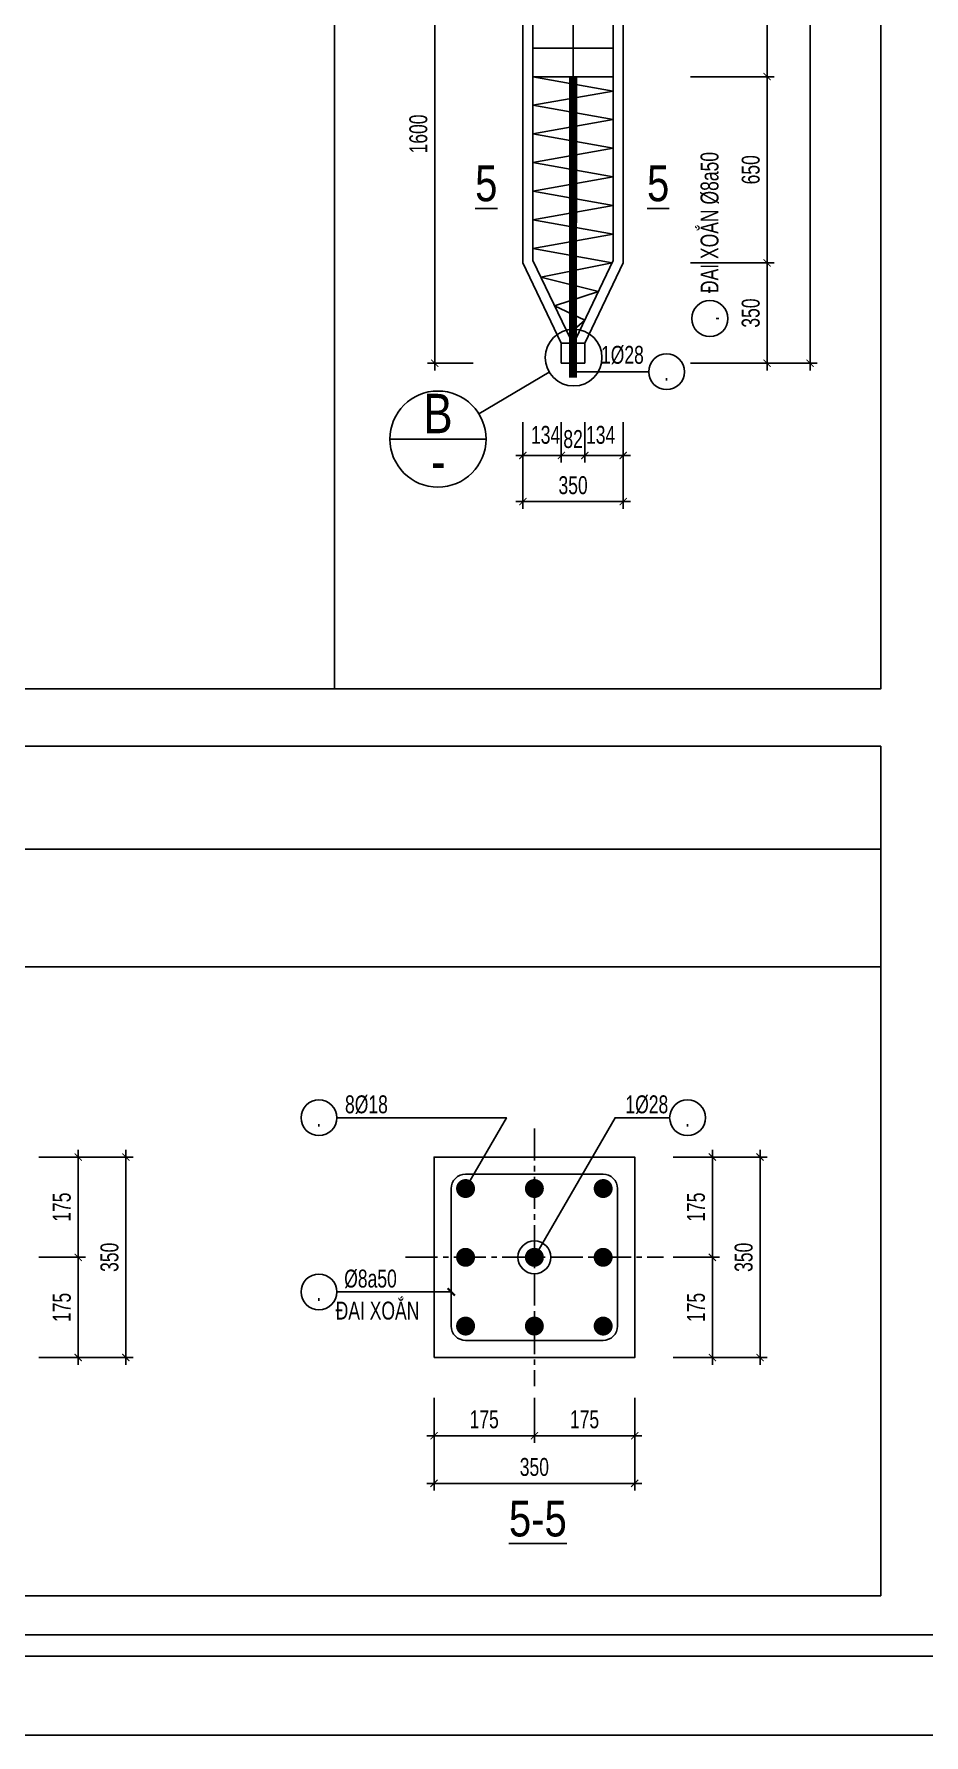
# Model space of a CAD drawing. Extents: x -24357 to 91799, y -17201 to -2351.
# Drawn here: x 57457 to 60561, y -17201 to -11265 of the extents above; entities that cross this region are included whole.
import ezdxf
from ezdxf.enums import TextEntityAlignment as Align

# ---------------------------------------------------------------- set-up
doc = ezdxf.new("R2010")
doc.units = 0
doc.header["$LTSCALE"] = 500
doc.header["$MEASUREMENT"] = 0
doc.header["$PDMODE"] = 3
doc.linetypes.add('CENTER2', pattern=[1.125, 0.75, -0.125, 0.125, -0.125])
doc.layers.get('0').update_dxf_attribs({"linetype": 'CONTINUOUS'})
doc.layers.get('DEFPOINTS').update_dxf_attribs({"linetype": 'CONTINUOUS'})
for name, color, linetype in [('CDC-KHUNGTEN', 7, 'CONTINUOUS'), ('CDC.01.AXIS', 160, 'CENTER2'), ('CDC.02.DIM', 1, 'CONTINUOUS'), ('CDC.03.BORDER', 3, 'CONTINUOUS'), ('CDC.05.STEEL', 4, 'CONTINUOUS'), ('CDC.06.TEXT', 2, 'CONTINUOUS'), ('CDC.10.HATCH', 251, 'CONTINUOUS'), ('CDC.11.NOTE', 8, 'CONTINUOUS')]:
    doc.layers.add(name, color=color, linetype=linetype)
doc.styles.add('ARIAL', font='arial.ttf', dxfattribs={"width": 0.7})
doc.dimstyles.new('DIM25', dxfattribs={"dimscale": 25, "dimtxt": 2.5, "dimasz": 1, "dimexe": 1, "dimexo": 0, "dimgap": 1, "dimtad": 1, "dimdec": 0, "dimzin": 0, "dimdsep": 46, "dimtxsty": 'ARIAL', "dimblk": 'ARCHTICK', "dimcen": 0, "dimdle": 1, "dimclrd": 1, "dimclre": 1, "dimclrt": 2, "dimadec": 0, "dimazin": 0, "dimtfac": 1, "dimtdec": 0, "dimtix": 1, "dimtmove": 2, "dimatfit": 3, "dimldrblk": 'ARCHTICK', "dimfxl": 1, "dimtolj": 1, "dimtzin": 0, "dimarcsym": 0})
doc.dimstyles.new('DIM25X0.5', dxfattribs={"dimscale": 25, "dimtxt": 2.5, "dimasz": 1, "dimexe": 1, "dimexo": 0, "dimgap": 1, "dimtad": 1, "dimdec": 0, "dimlfac": 0.5, "dimzin": 0, "dimdsep": 46, "dimtxsty": 'ARIAL', "dimblk": 'ARCHTICK', "dimcen": 0, "dimdle": 1, "dimclrd": 1, "dimclre": 1, "dimclrt": 2, "dimadec": 0, "dimazin": 0, "dimtfac": 1, "dimtdec": 0, "dimtix": 1, "dimtmove": 2, "dimatfit": 3, "dimldrblk": 'ARCHTICK', "dimfxl": 1, "dimtolj": 1, "dimtzin": 0, "dimarcsym": 0})

# ---------------------------------------------------------------- blocks, each defined once
blk = doc.blocks.new('_ArchTick')
at = {"color": 0, "linetype": 'ByBlock', "const_width": 0.15}
blk.add_lwpolyline([(-0.5, -0.5), (0.5, 0.5)], dxfattribs=at)
blk = doc.blocks.new('*D255')
at = {"layer": 'CDC.02.DIM', "color": 1, "lineweight": -2, "transparency": 16777216}
for p, q in [((60013.9, -12089.2), (60013.9, -11389.2)), ((59746.6, -11414.2), (60038.9, -11414.2)), ((59746.6, -12064.2), (60038.9, -12064.2))]:
    blk.add_line(p, q, dxfattribs=at)
at = {"layer": 'DEFPOINTS', "color": 0, "transparency": 16777216}
for p in [(59746.6, -11414.2), (60013.9, -11414.2), (59746.6, -12064.2)]:
    blk.add_point(p, dxfattribs=at)
at = {"layer": 'CDC.02.DIM', "color": 1, "lineweight": -2, "transparency": 16777216, "xscale": 25, "yscale": 25, "zscale": 25}
for p, rotation in [((60013.9, -11414.2), 90), ((60013.9, -12064.2), 270)]:
    blk.add_blockref('_ArchTick', p, dxfattribs=dict(at, rotation=rotation))
at = {"layer": 'CDC.02.DIM', "color": 2, "transparency": 16777216, "insert": (59957, -11739.2), "char_height": 62.5, "attachment_point": 5, "rotation": 90, "style": 'ARIAL'}
blk.add_mtext('\\A1;650', dxfattribs=at)
blk = doc.blocks.new('*D256')
at = {"layer": 'CDC.02.DIM', "color": 1, "lineweight": -2, "transparency": 16777216}
for p, q in [((59746.6, -10414.2), (60038.9, -10414.2)), ((60013.9, -11439.2), (60013.9, -10389.2)), ((59746.6, -11414.2), (60038.9, -11414.2))]:
    blk.add_line(p, q, dxfattribs=at)
at = {"layer": 'DEFPOINTS', "color": 0, "transparency": 16777216}
for p in [(59746.6, -10414.2), (60013.9, -10414.2), (59746.6, -11414.2)]:
    blk.add_point(p, dxfattribs=at)
at = {"layer": 'CDC.02.DIM', "color": 1, "lineweight": -2, "transparency": 16777216, "xscale": 25, "yscale": 25, "zscale": 25}
for p, rotation in [((60013.9, -10414.2), 90), ((60013.9, -11414.2), 270)]:
    blk.add_blockref('_ArchTick', p, dxfattribs=dict(at, rotation=rotation))
at = {"layer": 'CDC.02.DIM', "color": 2, "transparency": 16777216, "insert": (59957, -10914.2), "char_height": 62.5, "attachment_point": 5, "rotation": 90, "style": 'ARIAL'}
blk.add_mtext('\\A1;1000', dxfattribs=at)
blk = doc.blocks.new('*D258')
at = {"layer": 'CDC.02.DIM', "color": 1, "lineweight": -2, "transparency": 16777216}
for p, q in [((60163.8, -4389.2), (60163.8, -12439.2)), ((59746.6, -4414.2), (60188.8, -4414.2)), ((59746.6, -12414.2), (60188.8, -12414.2))]:
    blk.add_line(p, q, dxfattribs=at)
at = {"layer": 'DEFPOINTS', "color": 0, "transparency": 16777216}
for p in [(59746.6, -4414.2), (59746.6, -12414.2), (60163.8, -12414.2)]:
    blk.add_point(p, dxfattribs=at)
at = {"layer": 'CDC.02.DIM', "color": 1, "lineweight": -2, "transparency": 16777216, "xscale": 25, "yscale": 25, "zscale": 25}
for p, rotation in [((60163.8, -4414.2), 90), ((60163.8, -12414.2), 270)]:
    blk.add_blockref('_ArchTick', p, dxfattribs=dict(at, rotation=rotation))
at = {"layer": 'CDC.02.DIM', "color": 2, "transparency": 16777216, "insert": (60106.9, -8414.2), "char_height": 62.5, "attachment_point": 5, "rotation": 90, "style": 'ARIAL'}
blk.add_mtext('\\A1;8000', dxfattribs=at)
blk = doc.blocks.new('*D261')
at = {"layer": 'CDC.02.DIM', "color": 1, "lineweight": -2, "transparency": 16777216}
for p, q in [((58854.5, -10789.2), (58854.5, -12439.2)), ((58988.8, -10814.2), (58829.5, -10814.2)), ((58988.8, -12414.2), (58829.5, -12414.2))]:
    blk.add_line(p, q, dxfattribs=at)
at = {"layer": 'DEFPOINTS', "color": 0, "transparency": 16777216}
for p in [(58988.8, -10814.2), (58854.5, -12414.2), (58988.8, -12414.2)]:
    blk.add_point(p, dxfattribs=at)
at = {"layer": 'CDC.02.DIM', "color": 1, "lineweight": -2, "transparency": 16777216, "xscale": 25, "yscale": 25, "zscale": 25}
for p, rotation in [((58854.5, -10814.2), 90), ((58854.5, -12414.2), 270)]:
    blk.add_blockref('_ArchTick', p, dxfattribs=dict(at, rotation=rotation))
at = {"layer": 'CDC.02.DIM', "color": 2, "transparency": 16777216, "insert": (58797.6, -11614.2), "char_height": 62.5, "attachment_point": 5, "rotation": 90, "style": 'ARIAL'}
blk.add_mtext('\\A1;1600', dxfattribs=at)
blk = doc.blocks.new('*D262')
at = {"layer": 'CDC.02.DIM', "color": 1, "lineweight": -2, "transparency": 16777216}
for p, q in [((59296.1, -12620.3), (59296.1, -12761.1)), ((59378.1, -12620.3), (59378.1, -12761.1)), ((59296.1, -12736.1), (59271.1, -12736.1)), ((59296.1, -12736.1), (59378.1, -12736.1)), ((59378.1, -12736.1), (59403.1, -12736.1))]:
    blk.add_line(p, q, dxfattribs=at)
at = {"layer": 'DEFPOINTS', "color": 0, "transparency": 16777216}
for p in [(59296.1, -12620.3), (59378.1, -12620.3), (59378.1, -12736.1)]:
    blk.add_point(p, dxfattribs=at)
at = {"layer": 'CDC.02.DIM', "color": 1, "lineweight": -2, "transparency": 16777216, "xscale": 25, "yscale": 25, "zscale": 25}
blk.add_blockref('_ArchTick', (59296.1, -12736.1), dxfattribs=at)
at = {"layer": 'CDC.02.DIM', "color": 1, "lineweight": -2, "transparency": 16777216, "xscale": 25, "yscale": 25, "zscale": 25, "rotation": 180}
blk.add_blockref('_ArchTick', (59378.1, -12736.1), dxfattribs=at)
at = {"layer": 'CDC.02.DIM', "color": 2, "transparency": 16777216, "insert": (59337.1, -12679.2), "char_height": 62.5, "attachment_point": 5, "style": 'ARIAL'}
blk.add_mtext('\\A1;82', dxfattribs=at)
blk = doc.blocks.new('*D263')
at = {"layer": 'CDC.02.DIM', "color": 1, "lineweight": -2, "transparency": 16777216}
for p, q in [((59162.1, -12620.3), (59162.1, -12922.3)), ((59512.1, -12620.3), (59512.1, -12922.3)), ((59137.1, -12897.3), (59537.1, -12897.3))]:
    blk.add_line(p, q, dxfattribs=at)
at = {"layer": 'DEFPOINTS', "color": 0, "transparency": 16777216}
for p in [(59162.1, -12620.3), (59512.1, -12620.3), (59512.1, -12897.3)]:
    blk.add_point(p, dxfattribs=at)
at = {"layer": 'CDC.02.DIM', "color": 1, "lineweight": -2, "transparency": 16777216, "xscale": 25, "yscale": 25, "zscale": 25, "rotation": 180}
blk.add_blockref('_ArchTick', (59162.1, -12897.3), dxfattribs=at)
at = {"layer": 'CDC.02.DIM', "color": 1, "lineweight": -2, "transparency": 16777216, "xscale": 25, "yscale": 25, "zscale": 25}
blk.add_blockref('_ArchTick', (59512.1, -12897.3), dxfattribs=at)
at = {"layer": 'CDC.02.DIM', "color": 2, "transparency": 16777216, "insert": (59337.1, -12840.3), "char_height": 62.5, "attachment_point": 5, "style": 'ARIAL'}
blk.add_mtext('\\A1;350', dxfattribs=at)
blk = doc.blocks.new('*D264')
at = {"layer": 'CDC.02.DIM', "color": 1, "lineweight": -2, "transparency": 16777216}
for p, q in [((59378.1, -12620.3), (59378.1, -12761.1)), ((59512.1, -12620.3), (59512.1, -12761.1)), ((59353.1, -12736.1), (59537.1, -12736.1))]:
    blk.add_line(p, q, dxfattribs=at)
at = {"layer": 'DEFPOINTS', "color": 0, "transparency": 16777216}
for p in [(59378.1, -12620.3), (59512.1, -12620.3), (59512.1, -12736.1)]:
    blk.add_point(p, dxfattribs=at)
at = {"layer": 'CDC.02.DIM', "color": 1, "lineweight": -2, "transparency": 16777216, "xscale": 25, "yscale": 25, "zscale": 25, "rotation": 180}
blk.add_blockref('_ArchTick', (59378.1, -12736.1), dxfattribs=at)
at = {"layer": 'CDC.02.DIM', "color": 1, "lineweight": -2, "transparency": 16777216, "xscale": 25, "yscale": 25, "zscale": 25}
blk.add_blockref('_ArchTick', (59512.1, -12736.1), dxfattribs=at)
at = {"layer": 'CDC.02.DIM', "color": 2, "transparency": 16777216, "insert": (59433.1, -12664.6), "char_height": 62.5, "attachment_point": 5, "style": 'ARIAL'}
blk.add_mtext('\\A1;134', dxfattribs=at)
blk = doc.blocks.new('*D265')
at = {"layer": 'CDC.02.DIM', "color": 1, "lineweight": -2, "transparency": 16777216}
for p, q in [((59162.1, -12620.3), (59162.1, -12761.1)), ((59296.1, -12620.3), (59296.1, -12761.1)), ((59321.1, -12736.1), (59137.1, -12736.1))]:
    blk.add_line(p, q, dxfattribs=at)
at = {"layer": 'DEFPOINTS', "color": 0, "transparency": 16777216}
for p in [(59162.1, -12620.3), (59296.1, -12620.3), (59162.1, -12736.1)]:
    blk.add_point(p, dxfattribs=at)
at = {"layer": 'CDC.02.DIM', "color": 1, "lineweight": -2, "transparency": 16777216, "xscale": 25, "yscale": 25, "zscale": 25, "rotation": 180}
blk.add_blockref('_ArchTick', (59162.1, -12736.1), dxfattribs=at)
at = {"layer": 'CDC.02.DIM', "color": 1, "lineweight": -2, "transparency": 16777216, "xscale": 25, "yscale": 25, "zscale": 25}
blk.add_blockref('_ArchTick', (59296.1, -12736.1), dxfattribs=at)
at = {"layer": 'CDC.02.DIM', "color": 2, "transparency": 16777216, "insert": (59241.1, -12664.6), "char_height": 62.5, "attachment_point": 5, "style": 'ARIAL'}
blk.add_mtext('\\A1;134', dxfattribs=at)
blk = doc.blocks.new('*D266')
at = {"layer": 'CDC.02.DIM', "color": 1, "lineweight": -2, "transparency": 16777216}
for p, q in [((60013.9, -12039.2), (60013.9, -12439.2)), ((59746.6, -12064.2), (60038.9, -12064.2)), ((59746.6, -12414.2), (60038.9, -12414.2))]:
    blk.add_line(p, q, dxfattribs=at)
at = {"layer": 'DEFPOINTS', "color": 0, "transparency": 16777216}
for p in [(59746.6, -12064.2), (59746.6, -12414.2), (60013.9, -12414.2)]:
    blk.add_point(p, dxfattribs=at)
at = {"layer": 'CDC.02.DIM', "color": 1, "lineweight": -2, "transparency": 16777216, "xscale": 25, "yscale": 25, "zscale": 25}
for p, rotation in [((60013.9, -12064.2), 90), ((60013.9, -12414.2), 270)]:
    blk.add_blockref('_ArchTick', p, dxfattribs=dict(at, rotation=rotation))
at = {"layer": 'CDC.02.DIM', "color": 2, "transparency": 16777216, "insert": (59957, -12239.2), "char_height": 62.5, "attachment_point": 5, "rotation": 90, "style": 'ARIAL'}
blk.add_mtext('\\A1;350', dxfattribs=at)
blk = doc.blocks.new('KHUNG A1')
at = {"layer": 'CDC-KHUNGTEN'}
blk.add_lwpolyline([(10366.22, 712.17), (10366.22, 1278.17), (9655.22, 1278.17), (9655.22, 712.17)], close=True, dxfattribs=at)
at = {"layer": 'CDC.10.HATCH', "color": 8}
blk.add_lwpolyline([(9652.22, 709.17), (10447.22, 709.17), (10447.22, 1281.17), (9652.22, 1281.17)], close=True, dxfattribs=at)
at = {"layer": 'DEFPOINTS', "color": 1}
blk.add_lwpolyline([(9617.22, 698.17), (9617.22, 1292.17), (10458.22, 1292.17), (10458.22, 698.17), (9617.22, 698.17)], close=True, dxfattribs=at)
blk = doc.blocks.new('*D440')
at = {"layer": 'CDC.02.DIM', "color": 1, "lineweight": -2, "transparency": 16777216}
for p, q in [((57473.5, -15184.4), (57635.7, -15184.4)), ((57610.7, -15159.4), (57610.7, -15559.4)), ((57473.5, -15534.4), (57635.7, -15534.4))]:
    blk.add_line(p, q, dxfattribs=at)
at = {"layer": 'DEFPOINTS', "color": 0, "transparency": 16777216}
for p in [(57473.5, -15184.4), (57473.5, -15534.4), (57610.7, -15534.4)]:
    blk.add_point(p, dxfattribs=at)
at = {"layer": 'CDC.02.DIM', "color": 1, "lineweight": -2, "transparency": 16777216, "xscale": 25, "yscale": 25, "zscale": 25}
for p, rotation in [((57610.7, -15184.4), 90), ((57610.7, -15534.4), 270)]:
    blk.add_blockref('_ArchTick', p, dxfattribs=dict(at, rotation=rotation))
at = {"layer": 'CDC.02.DIM', "color": 2, "transparency": 16777216, "insert": (57553.8, -15359.4), "char_height": 62.5, "attachment_point": 5, "rotation": 90, "style": 'ARIAL'}
blk.add_mtext('\\A1;175', dxfattribs=at)
blk = doc.blocks.new('*D441')
at = {"layer": 'CDC.02.DIM', "color": 1, "lineweight": -2, "transparency": 16777216}
for p, q in [((57473.5, -15534.4), (57635.7, -15534.4)), ((57610.7, -15509.4), (57610.7, -15909.4)), ((57473.5, -15884.4), (57635.7, -15884.4))]:
    blk.add_line(p, q, dxfattribs=at)
at = {"layer": 'DEFPOINTS', "color": 0, "transparency": 16777216}
for p in [(57473.5, -15534.4), (57473.5, -15884.4), (57610.7, -15884.4)]:
    blk.add_point(p, dxfattribs=at)
at = {"layer": 'CDC.02.DIM', "color": 1, "lineweight": -2, "transparency": 16777216, "xscale": 25, "yscale": 25, "zscale": 25}
for p, rotation in [((57610.7, -15534.4), 90), ((57610.7, -15884.4), 270)]:
    blk.add_blockref('_ArchTick', p, dxfattribs=dict(at, rotation=rotation))
at = {"layer": 'CDC.02.DIM', "color": 2, "transparency": 16777216, "insert": (57553.8, -15709.4), "char_height": 62.5, "attachment_point": 5, "rotation": 90, "style": 'ARIAL'}
blk.add_mtext('\\A1;175', dxfattribs=at)
blk = doc.blocks.new('*D442')
at = {"layer": 'CDC.02.DIM', "color": 1, "lineweight": -2, "transparency": 16777216}
for p, q in [((57473.5, -15184.4), (57802, -15184.4)), ((57777, -15159.4), (57777, -15909.4)), ((57473.5, -15884.4), (57802, -15884.4))]:
    blk.add_line(p, q, dxfattribs=at)
at = {"layer": 'DEFPOINTS', "color": 0, "transparency": 16777216}
for p in [(57473.5, -15184.4), (57473.5, -15884.4), (57777, -15884.4)]:
    blk.add_point(p, dxfattribs=at)
at = {"layer": 'CDC.02.DIM', "color": 1, "lineweight": -2, "transparency": 16777216, "xscale": 25, "yscale": 25, "zscale": 25}
for p, rotation in [((57777, -15184.4), 90), ((57777, -15884.4), 270)]:
    blk.add_blockref('_ArchTick', p, dxfattribs=dict(at, rotation=rotation))
at = {"layer": 'CDC.02.DIM', "color": 2, "transparency": 16777216, "insert": (57720, -15534.4), "char_height": 62.5, "attachment_point": 5, "rotation": 90, "style": 'ARIAL'}
blk.add_mtext('\\A1;350', dxfattribs=at)
blk = doc.blocks.new('*D443')
at = {"layer": 'CDC.02.DIM', "color": 1, "lineweight": -2, "transparency": 16777216}
for p, q in [((59202, -16024.4), (59202, -16182.1)), ((59552, -16024.4), (59552, -16182.1)), ((59577, -16157.1), (59177, -16157.1))]:
    blk.add_line(p, q, dxfattribs=at)
at = {"layer": 'DEFPOINTS', "color": 0, "transparency": 16777216}
for p in [(59202, -16024.4), (59552, -16024.4), (59202, -16157.1)]:
    blk.add_point(p, dxfattribs=at)
at = {"layer": 'CDC.02.DIM', "color": 1, "lineweight": -2, "transparency": 16777216, "xscale": 25, "yscale": 25, "zscale": 25, "rotation": 180}
blk.add_blockref('_ArchTick', (59202, -16157.1), dxfattribs=at)
at = {"layer": 'CDC.02.DIM', "color": 1, "lineweight": -2, "transparency": 16777216, "xscale": 25, "yscale": 25, "zscale": 25}
blk.add_blockref('_ArchTick', (59552, -16157.1), dxfattribs=at)
at = {"layer": 'CDC.02.DIM', "color": 2, "transparency": 16777216, "insert": (59377, -16100.2), "char_height": 62.5, "attachment_point": 5, "style": 'ARIAL'}
blk.add_mtext('\\A1;175', dxfattribs=at)
blk = doc.blocks.new('*D444')
at = {"layer": 'CDC.02.DIM', "color": 1, "lineweight": -2, "transparency": 16777216}
for p, q in [((58852, -16024.4), (58852, -16182.1)), ((59202, -16024.4), (59202, -16182.1)), ((59227, -16157.1), (58827, -16157.1))]:
    blk.add_line(p, q, dxfattribs=at)
at = {"layer": 'DEFPOINTS', "color": 0, "transparency": 16777216}
for p in [(58852, -16024.4), (59202, -16024.4), (58852, -16157.1)]:
    blk.add_point(p, dxfattribs=at)
at = {"layer": 'CDC.02.DIM', "color": 1, "lineweight": -2, "transparency": 16777216, "xscale": 25, "yscale": 25, "zscale": 25, "rotation": 180}
blk.add_blockref('_ArchTick', (58852, -16157.1), dxfattribs=at)
at = {"layer": 'CDC.02.DIM', "color": 1, "lineweight": -2, "transparency": 16777216, "xscale": 25, "yscale": 25, "zscale": 25}
blk.add_blockref('_ArchTick', (59202, -16157.1), dxfattribs=at)
at = {"layer": 'CDC.02.DIM', "color": 2, "transparency": 16777216, "insert": (59027, -16100.2), "char_height": 62.5, "attachment_point": 5, "style": 'ARIAL'}
blk.add_mtext('\\A1;175', dxfattribs=at)
blk = doc.blocks.new('*D445')
at = {"layer": 'CDC.02.DIM', "color": 1, "lineweight": -2, "transparency": 16777216}
for p, q in [((58852, -16024.4), (58852, -16348.3)), ((59552, -16024.4), (59552, -16348.3)), ((59577, -16323.3), (58827, -16323.3))]:
    blk.add_line(p, q, dxfattribs=at)
at = {"layer": 'DEFPOINTS', "color": 0, "transparency": 16777216}
for p in [(58852, -16024.4), (59552, -16024.4), (58852, -16323.3)]:
    blk.add_point(p, dxfattribs=at)
at = {"layer": 'CDC.02.DIM', "color": 1, "lineweight": -2, "transparency": 16777216, "xscale": 25, "yscale": 25, "zscale": 25, "rotation": 180}
blk.add_blockref('_ArchTick', (58852, -16323.3), dxfattribs=at)
at = {"layer": 'CDC.02.DIM', "color": 1, "lineweight": -2, "transparency": 16777216, "xscale": 25, "yscale": 25, "zscale": 25}
blk.add_blockref('_ArchTick', (59552, -16323.3), dxfattribs=at)
at = {"layer": 'CDC.02.DIM', "color": 2, "transparency": 16777216, "insert": (59202, -16266.4), "char_height": 62.5, "attachment_point": 5, "style": 'ARIAL'}
blk.add_mtext('\\A1;350', dxfattribs=at)
blk = doc.blocks.new('*D446')
at = {"layer": 'CDC.02.DIM', "color": 1, "lineweight": -2, "transparency": 16777216}
for p, q in [((59685.9, -15184.4), (59848, -15184.4)), ((59823, -15159.4), (59823, -15559.4)), ((59685.9, -15534.4), (59848, -15534.4))]:
    blk.add_line(p, q, dxfattribs=at)
at = {"layer": 'DEFPOINTS', "color": 0, "transparency": 16777216}
for p in [(59685.9, -15184.4), (59685.9, -15534.4), (59823, -15534.4)]:
    blk.add_point(p, dxfattribs=at)
at = {"layer": 'CDC.02.DIM', "color": 1, "lineweight": -2, "transparency": 16777216, "xscale": 25, "yscale": 25, "zscale": 25}
for p, rotation in [((59823, -15184.4), 90), ((59823, -15534.4), 270)]:
    blk.add_blockref('_ArchTick', p, dxfattribs=dict(at, rotation=rotation))
at = {"layer": 'CDC.02.DIM', "color": 2, "transparency": 16777216, "insert": (59766.1, -15359.4), "char_height": 62.5, "attachment_point": 5, "rotation": 90, "style": 'ARIAL'}
blk.add_mtext('\\A1;175', dxfattribs=at)
blk = doc.blocks.new('*D447')
at = {"layer": 'CDC.02.DIM', "color": 1, "lineweight": -2, "transparency": 16777216}
for p, q in [((59685.9, -15534.4), (59848, -15534.4)), ((59823, -15509.4), (59823, -15909.4)), ((59685.9, -15884.4), (59848, -15884.4))]:
    blk.add_line(p, q, dxfattribs=at)
at = {"layer": 'DEFPOINTS', "color": 0, "transparency": 16777216}
for p in [(59685.9, -15534.4), (59685.9, -15884.4), (59823, -15884.4)]:
    blk.add_point(p, dxfattribs=at)
at = {"layer": 'CDC.02.DIM', "color": 1, "lineweight": -2, "transparency": 16777216, "xscale": 25, "yscale": 25, "zscale": 25}
for p, rotation in [((59823, -15534.4), 90), ((59823, -15884.4), 270)]:
    blk.add_blockref('_ArchTick', p, dxfattribs=dict(at, rotation=rotation))
at = {"layer": 'CDC.02.DIM', "color": 2, "transparency": 16777216, "insert": (59766.1, -15709.4), "char_height": 62.5, "attachment_point": 5, "rotation": 90, "style": 'ARIAL'}
blk.add_mtext('\\A1;175', dxfattribs=at)
blk = doc.blocks.new('*D448')
at = {"layer": 'CDC.02.DIM', "color": 1, "lineweight": -2, "transparency": 16777216}
for p, q in [((59685.9, -15184.4), (60014.3, -15184.4)), ((59989.3, -15159.4), (59989.3, -15909.4)), ((59685.9, -15884.4), (60014.3, -15884.4))]:
    blk.add_line(p, q, dxfattribs=at)
at = {"layer": 'DEFPOINTS', "color": 0, "transparency": 16777216}
for p in [(59685.9, -15184.4), (59685.9, -15884.4), (59989.3, -15884.4)]:
    blk.add_point(p, dxfattribs=at)
at = {"layer": 'CDC.02.DIM', "color": 1, "lineweight": -2, "transparency": 16777216, "xscale": 25, "yscale": 25, "zscale": 25}
for p, rotation in [((59989.3, -15184.4), 90), ((59989.3, -15884.4), 270)]:
    blk.add_blockref('_ArchTick', p, dxfattribs=dict(at, rotation=rotation))
at = {"layer": 'CDC.02.DIM', "color": 2, "transparency": 16777216, "insert": (59932.4, -15534.4), "char_height": 62.5, "attachment_point": 5, "rotation": 90, "style": 'ARIAL'}
blk.add_mtext('\\A1;350', dxfattribs=at)

msp = doc.modelspace()

# ---------------------------------------------------------------- linework, layer by layer
at = {"layer": 'CDC.01.AXIS', "ltscale": 0.3}
for p, q in [((59202.05, -15084.42), (59202.05, -15984.42)), ((58752.05, -15534.42), (59652.05, -15534.42))]:
    msp.add_line(p, q, dxfattribs=at)
at = {"layer": 'CDC.02.DIM'}
msp.add_line((59008.16, -12590.49), (59254.04, -12444.92), dxfattribs=at)
for centre, radius in [((59339.09, -12394.57), 98.84), ((59202.05, -15534.42), 57.38)]:
    msp.add_circle(centre, radius, dxfattribs=at)
at = {"layer": 'CDC.03.BORDER'}
for p, q in [((58504.91, -3598.9), (58504.91, -13550.39)), ((59162.09, -4614.24), (59162.09, -12064.24)), ((59512.09, -4614.24), (59512.09, -12064.24)), ((59162.09, -12064.24), (59296.09, -12344.24)), ((59378.09, -12344.24), (59512.09, -12064.24)), ((59296.09, -12344.24), (59378.09, -12344.24)), ((59296.09, -12344.24), (59296.09, -12414.24)), ((59378.09, -12344.24), (59378.09, -12414.24)), ((59296.09, -12414.24), (59378.09, -12414.24)), ((60411.14, -13750.39), (60411.14, -16715.75)), ((49253.64, -14110.39), (60411.14, -14110.39)), ((49253.64, -14520.39), (60411.14, -14520.39))]:
    msp.add_line(p, q, dxfattribs=at)
for points in [[(54692.45, -3138.9), (60411.14, -3138.9), (60411.14, -13550.39), (54692.45, -13550.39)], [(58852.05, -15884.42), (59552.05, -15884.42), (59552.05, -15184.42), (58852.05, -15184.42)]]:
    msp.add_lwpolyline(points, close=True, dxfattribs=at)
msp.add_lwpolyline([(60411.14, -16715.75), (49253.64, -16715.75), (49253.64, -13750.39), (60411.14, -13750.39)], dxfattribs=at)
at = {"layer": 'CDC.05.STEEL'}
for p, q in [((59337.09, -4414.24), (59337.09, -12414.24)), ((59197.09, -4614.24), (59197.09, -12056.3)), ((59477.09, -4614.24), (59477.09, -12056.3)), ((59197.09, -11314.24), (59477.09, -11314.24)), ((59197.09, -11414.24), (59477.09, -11414.24)), ((59197.09, -12056.3), (59327.66, -12329.14)), ((59346.52, -12329.14), (59477.09, -12056.3))]:
    msp.add_line(p, q, dxfattribs=at)
msp.add_lwpolyline([(59320.53, -12314.24), (59377.57, -12264.24), (59272.68, -12214.24), (59425.43, -12164.24), (59224.82, -12114.24), (59473.29, -12064.24), (59197.09, -12014.24), (59477.09, -11964.24), (59197.09, -11914.24), (59477.09, -11864.24), (59197.09, -11814.24), (59477.09, -11764.24), (59197.09, -11714.24), (59477.09, -11664.24), (59197.09, -11614.24), (59477.09, -11564.24), (59197.09, -11514.24), (59477.09, -11464.24), (59197.09, -11414.24)], dxfattribs=at)
msp.add_lwpolyline([(59337.09, -12414.24, 28, 29, 0), (59337.09, -11414.24, 29, 29, 0)], format="xyseb", dxfattribs=at)
at = {"layer": 'CDC.05.STEEL', "const_width": 28}
msp.add_lwpolyline([(59337.09, -12414.24), (59337.09, -12464.24)], dxfattribs=at)
at = {"layer": 'CDC.05.STEEL'}
msp.add_lwpolyline([(58962.05, -15824.42), (59442.05, -15824.42, 0.4142136), (59492.05, -15774.42), (59492.05, -15294.42, 0.4142136), (59442.05, -15244.42), (58962.05, -15244.42, 0.4142136), (58912.05, -15294.42), (58912.05, -15774.42, 0.4142136)], format="xyb", close=True, dxfattribs=at)
for points, const_width in [([(58973.74, -15282.73, 1), (58950.35, -15306.11, 1)], 33.08), ([(59213.74, -15282.73, 1), (59190.35, -15306.11, 1)], 33.08), ([(59430.35, -15282.73, -1), (59453.74, -15306.11, -1)], 33.08), ([(58973.74, -15546.11, -1), (58950.35, -15522.73, -1)], 33.08), ([(59213.74, -15522.73, 1), (59190.35, -15546.11, 1)], 33.08), ([(59430.35, -15546.11, 1), (59453.74, -15522.73, 1)], 33.07), ([(58973.74, -15786.11, -1), (58950.35, -15762.73, -1)], 33.08), ([(59213.74, -15786.11, -1), (59190.35, -15762.73, -1)], 33.08), ([(59430.35, -15786.11, 1), (59453.74, -15762.73, 1)], 33.08)]:
    msp.add_lwpolyline(points, format="xyb", close=True, dxfattribs=dict(at, const_width=const_width))
at = {"layer": 'CDC.11.NOTE'}
for p, q in [((59337.09, -12443.9), (59600.93, -12443.9)), ((58697.97, -12678.95), (59033.38, -12678.95)), ((58912.05, -15655.35), (58513.15, -15655.35))]:
    msp.add_line(p, q, dxfattribs=at)
for points in [[(58962.05, -15294.42), (59104.76, -15047.24), (58513.15, -15047.24)], [(59202.05, -15534.42), (59483.32, -15047.24), (59673.92, -15047.24)]]:
    msp.add_lwpolyline(points, dxfattribs=at)
at = {"layer": 'CDC.11.NOTE', "const_width": 7.5}
msp.add_lwpolyline([(58924.92, -15668.22), (58899.18, -15642.48)], dxfattribs=at)
at = {"layer": 'CDC.11.NOTE'}
for centre, radius in [((59814.33, -12258.5), 63), ((59663.43, -12443.95), 62.5), ((58865.68, -12678.95), 167.71), ((58450.65, -15047.24), 62.5), ((59736.42, -15047.24), 62.5), ((58450.65, -15655.35), 62.5)]:
    msp.add_circle(centre, radius, dxfattribs=at)

# ---------------------------------------------------------------- block references
at = {"xscale": 25, "yscale": 25, "zscale": 25}
msp.add_blockref('KHUNG A1', (-192656.95, -34655.74), dxfattribs=at)

# ---------------------------------------------------------------- texts
at = {"layer": 'CDC.06.TEXT', "style": 'ARIAL', "width": 0.7}
msp.add_text('ĐAI XOẮN %%C8a50', height=62.5, rotation=90, dxfattribs=at).set_placement((59844.32, -12169.51))
at = {"layer": 'CDC.06.TEXT', "style": 'ARIAL', "width": 0.8}
for p in [(59034.18, -11848.98), (59633.86, -11848.98)]:
    msp.add_text('%%U5', height=125, dxfattribs=at).set_placement(p, align=Align.CENTER)
at = {"layer": 'CDC.06.TEXT', "style": 'ARIAL', "width": 0.7}
msp.add_text('.', height=62.5, rotation=90, dxfattribs=at).set_placement((59814.33, -12258.5), align=Align.MIDDLE_CENTER)
at = {"layer": 'CDC.06.TEXT', "style": 'ARIAL'}
for s, height, width, p in [('1%%C28', 62.5, 0.7, (59509.14, -12384.78)), ('8%%C18', 62.5, 0.7, (58616.17, -15000.47)), ('1%%C28', 62.5, 0.7, (59594.37, -15000.47)), ('%%C8a50', 62.5, 0.7, (58630.4, -15608.57)), ('ĐAI XOẮN', 62.5, 0.7, (58654.8, -15711.32)), ('%%U5-5', 125, 0.8, (59214.27, -16446.94))]:
    msp.add_text(s, height=height, dxfattribs=dict(at, width=width)).set_placement(p, align=Align.MIDDLE)
for s, height, width, p in [('.', 62.5, 0.7, (59663.43, -12443.95)), ('B', 137.5, 0.8, (58865.68, -12589.76)), ('-', 137.5, 0.8, (58867.28, -12755.97)), ('.', 62.5, 0.7, (58450.65, -15047.24)), ('.', 62.5, 0.7, (59736.42, -15047.24)), ('.', 62.5, 0.7, (58450.65, -15655.35))]:
    msp.add_text(s, height=height, dxfattribs=dict(at, width=width)).set_placement(p, align=Align.MIDDLE_CENTER)

# ---------------------------------------------------------------- dimensions: what is measured, and where the dimension line sits
at = {"layer": 'CDC.02.DIM'}
for base, p1, p2, angle, dimstyle, picture, middle in [((60163.8, -12414.24), (59746.63, -4414.24), (59746.63, -12414.24), 90, 'DIM25', '*D258', (60106.89, -8414.24)), ((60013.88, -10414.24), (59746.63, -11414.24), (59746.63, -10414.24), 270, 'DIM25', '*D256', (59956.97, -10914.24)), ((58854.55, -12414.24), (58988.76, -10814.24), (58988.76, -12414.24), 90, 'DIM25', '*D261', (58797.63, -11614.24)), ((60013.88, -11414.24), (59746.63, -12064.24), (59746.63, -11414.24), 270, 'DIM25', '*D255', (59956.97, -11739.24)), ((60013.88, -12414.24), (59746.63, -12064.24), (59746.63, -12414.24), 90, 'DIM25', '*D266', (59956.95, -12239.24)), ((57610.71, -15534.42), (57473.55, -15184.42), (57473.55, -15534.42), 90, 'DIM25X0.5', '*D440', (57553.8, -15359.42)), ((57776.98, -15884.42), (57473.55, -15184.42), (57473.55, -15884.42), 90, 'DIM25X0.5', '*D442', (57720.05, -15534.42)), ((59823.04, -15534.42), (59685.88, -15184.42), (59685.88, -15534.42), 90, 'DIM25X0.5', '*D446', (59766.13, -15359.42)), ((59989.31, -15884.42), (59685.88, -15184.42), (59685.88, -15884.42), 90, 'DIM25X0.5', '*D448', (59932.38, -15534.42)), ((57610.71, -15884.42), (57473.55, -15534.42), (57473.55, -15884.42), 90, 'DIM25X0.5', '*D441', (57553.8, -15709.42)), ((59823.04, -15884.42), (59685.88, -15534.42), (59685.88, -15884.42), 90, 'DIM25X0.5', '*D447', (59766.13, -15709.42))]:
    dim = msp.add_linear_dim(base=base, p1=p1, p2=p2, angle=angle, dimstyle=dimstyle, dxfattribs=at)
    dim.commit()
    dim.dimension.update_dxf_attribs({"geometry": picture, "text_midpoint": middle})
for base, p1, p2, dimstyle, picture, middle in [((59512.09, -12897.26), (59162.09, -12620.32), (59512.09, -12620.32), 'DIM25', '*D263', (59337.09, -12840.33)), ((59378.09, -12736.13), (59296.09, -12620.32), (59378.09, -12620.32), 'DIM25', '*D262', (59337.09, -12679.22)), ((58852.05, -16157.07), (59202.05, -16024.42), (58852.05, -16024.42), 'DIM25X0.5', '*D444', (59027.05, -16100.16)), ((58852.05, -16323.34), (59552.05, -16024.42), (58852.05, -16024.42), 'DIM25X0.5', '*D445', (59202.05, -16266.41)), ((59202.05, -16157.07), (59552.05, -16024.42), (59202.05, -16024.42), 'DIM25X0.5', '*D443', (59377.05, -16100.16))]:
    dim = msp.add_linear_dim(base=base, p1=p1, p2=p2, dimstyle=dimstyle, dxfattribs=at)
    dim.commit()
    dim.dimension.update_dxf_attribs({"geometry": picture, "text_midpoint": middle})
for base, p1, p2, picture, middle in [((59162.09, -12736.13), (59296.09, -12620.32), (59162.09, -12620.32), '*D265', (59241.09, -12664.63)), ((59512.09, -12736.13), (59378.09, -12620.32), (59512.09, -12620.32), '*D264', (59433.09, -12664.63))]:
    dim = msp.add_linear_dim(base=base, p1=p1, p2=p2, dimstyle='DIM25', dxfattribs=at)
    dim.commit()
    dim.dimension.update_dxf_attribs({"geometry": picture, "text_midpoint": middle, "dimtype": 160})

doc.saveas('drawing.dxf')
